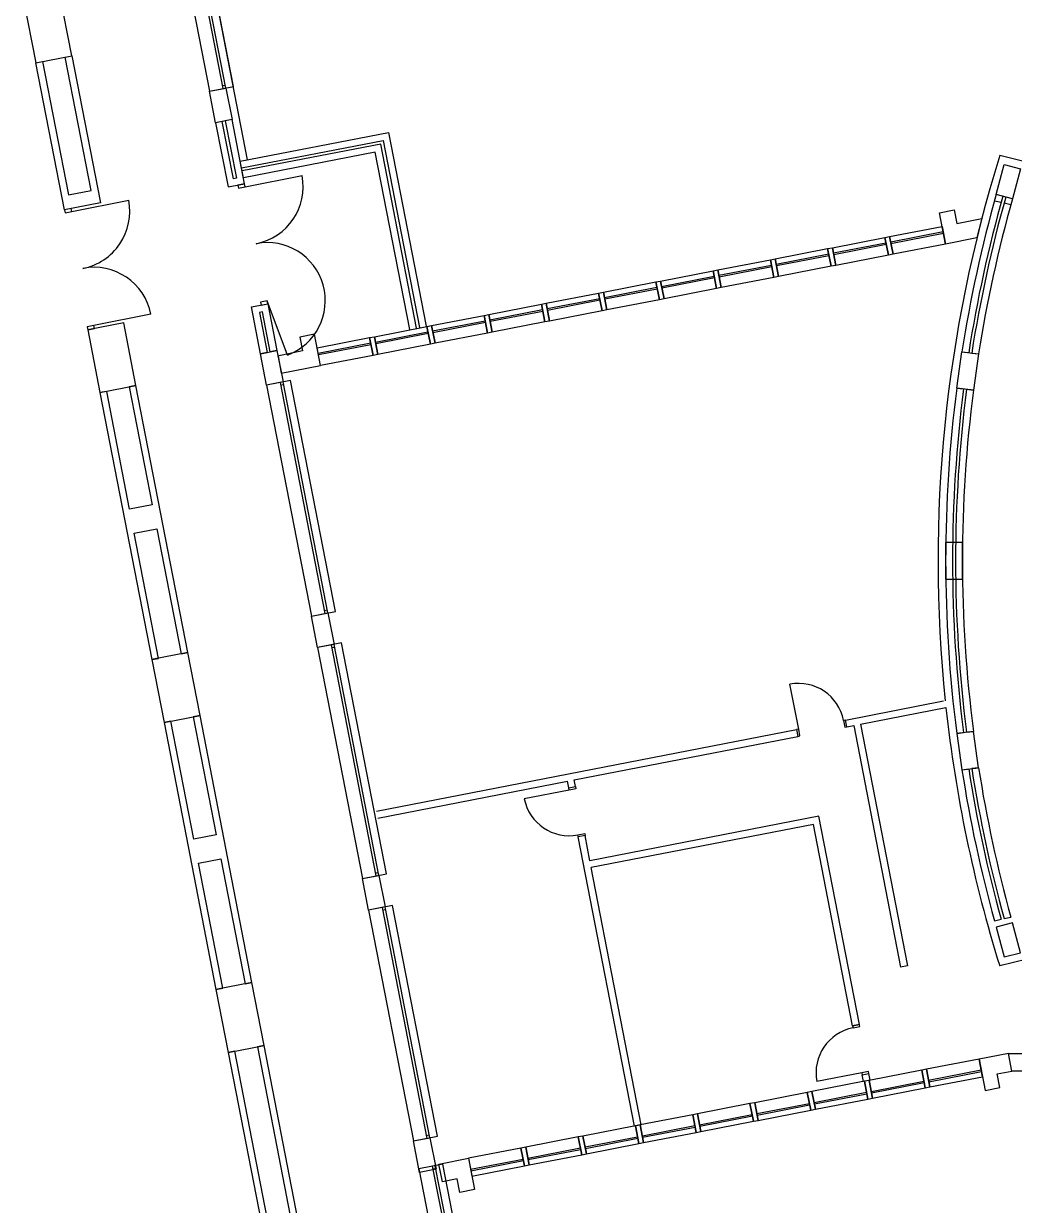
# Model space of a CAD drawing. Header units: millimetres. Extents: x -242071 to 82444, y -53139 to 112036.
# Drawn here: x 8531 to 25009, y -17917 to 1732 of the extents above; entities that cross this region are included whole.
import ezdxf

# ---------------------------------------------------------------- set-up
doc = ezdxf.new("R2010")
doc.units = ezdxf.units.MM
for name, color, linetype in [('Columns_conc_steel_timber', 5, 'Continuous'), ('Open_stairs_and_ramps', 2, 'Continuous'), ('Walls_brick_block_etc', 3, 'Continuous'), ('Windows_and_doors_to_brickwork', 1, 'Continuous')]:
    doc.layers.add(name, color=color, linetype=linetype)

msp = doc.modelspace()

# ---------------------------------------------------------------- linework, layer by layer
at = {"layer": 'Columns_conc_steel_timber', "color": 4, "linetype": 'Continuous'}
for p, q in [((24706.5, -1109.4), (24838.3, -612.2)), ((10196.1, -3240.6), (9597.7, -3356.9)), ((14364.6, -3474), (14421.8, -3768.5)), ((24135.7, -3726.2), (24413.5, -3757.8)), ((11262.3, -8727), (10663.9, -8843.3)), ((24135.7, -10673), (24413.5, -10641.4)), ((24706.5, -13289.8), (24838.3, -13787)), ((12328.6, -14213.4), (11730.2, -14329.7))]:
    msp.add_line(p, q, dxfattribs=at)
for points in [[(8531.5, 2129.5), (8735, 1082.3), (9333.4, 1198.6), (9129.9, 2245.8)], [(11621.8, 607.2), (11896.1, 660.5), (11997.9, 136.9), (11723.6, 83.6), (11621.8, 607.2)], [(24838.3, -612.2), (25109.4, -679.9), (24976.5, -1181), (24706.5, -1109.4)], [(24466.2, -1510.8), (24385.1, -1832.2), (23865.1, -1933.2), (23764, -1413), (24009.4, -1365.3), (24053.3, -1591), (24466.2, -1510.8)], [(9597.7, -3356.9), (9801.2, -4404.1), (10399.6, -4287.8), (10196.1, -3240.6)], [(12764.4, -3797.5), (12817.1, -4081.4), (13469.6, -3953.5), (13368.5, -3433.3), (13123.1, -3481), (13167, -3706.7), (12754.3, -3799.6)], [(12469.8, -3756.1), (12744.1, -3702.8), (12845.9, -4226.4), (12571.6, -4279.7), (12469.8, -3756.1)], [(24413.5, -3757.8), (24327.3, -4361.5), (24049.6, -4329.9), (24135.7, -3726.2)], [(23865.7, -7504.4), (24145.1, -7504.4), (24145.1, -6894.8), (23865.7, -6894.8), (23865.7, -7504.4)], [(13317.8, -8119.5), (13592.1, -8066.2), (13693.9, -8589.8), (13419.6, -8643.1), (13317.8, -8119.5)], [(10663.9, -8843.3), (10867.5, -9890.5), (11465.9, -9774.2), (11262.3, -8727)], [(24413.5, -10641.4), (24327.3, -10037.6), (24049.6, -10069.2), (24135.7, -10673)], [(14165.8, -12482.9), (14440.1, -12429.5), (14541.9, -12953.1), (14267.6, -13006.5), (14165.8, -12482.9)], [(24838.3, -13787), (25109.4, -13719.3), (24976.5, -13218.2), (24706.5, -13289.8)], [(11730.2, -14329.7), (11933.7, -15376.9), (12532.1, -15260.6), (12328.6, -14213.4)], [(24968.6, -15683.6), (24911.4, -15389.2), (24420.6, -15484.5), (24521.7, -16004.8), (24767.1, -15957.1), (24723.2, -15731.3), (24968.6, -15683.6)], [(23546.9, -15654.3), (23468.4, -15669.6), (23525.6, -15964.1), (23604.2, -15948.8), (23546.9, -15654.3)], [(22594.7, -15839.4), (22516.2, -15854.6), (22573.4, -16149.1), (22652, -16133.9), (22594.7, -15839.4)], [(21642.6, -16024.4), (21564, -16039.7), (21621.3, -16334.2), (21699.8, -16318.9), (21642.6, -16024.4)], [(20690.4, -16209.5), (20611.8, -16224.8), (20669.1, -16519.2), (20747.6, -16504), (20690.4, -16209.5)], [(19738.2, -16394.5), (19659.7, -16409.8), (19716.9, -16704.3), (19795.4, -16689), (19738.2, -16394.5)], [(18786, -16579.6), (18707.5, -16594.9), (18764.7, -16889.3), (18843.2, -16874.1), (18786, -16579.6)], [(15013.8, -16846.2), (15288.1, -16792.9), (15389.9, -17316.5), (15115.6, -17369.8), (15013.8, -16846.2)], [(17833.8, -16764.6), (17755.3, -16779.9), (17812.5, -17074.4), (17891.1, -17059.1), (17833.8, -16764.6)], [(16881.6, -16949.7), (16803.1, -16965), (16860.3, -17259.4), (16938.9, -17244.2), (16881.6, -16949.7)], [(15495.9, -17524.6), (15438.6, -17230.1), (15929.5, -17134.7), (16030.6, -17655), (15785.2, -17702.7), (15741.3, -17476.9), (15495.9, -17524.6)]]:
    msp.add_lwpolyline(points, dxfattribs=at)
at = {"layer": 'Open_stairs_and_ramps', "color": 2, "linetype": 'Continuous'}
for points in [[(12132.6, -556.1), (14601, -76.4), (15227.3, -3298.9)], [(12154.4, -668.3), (14510.6, -210.4), (15115.1, -3320.7)], [(15065.2, -3330.4), (14470.4, -270), (12164.1, -718.2)], [(14953, -3352.2), (14380.1, -404), (12185.9, -830.4), (12132.6, -556.1)]]:
    msp.add_lwpolyline(points, dxfattribs=at)
at = {"layer": 'Walls_brick_block_etc', "color": 3, "linetype": 'Continuous'}
for p, q in [((24677.4, -1213.3), (24788.9, -1239)), ((24838.5, -1250.5), (24949.9, -1276.2)), ((24135.7, -3726.2), (24249.3, -3739.1)), ((24299.9, -3744.9), (24413.5, -3757.8)), ((24049.6, -4329.9), (24163.2, -4342.9)), ((24213.7, -4348.6), (24327.3, -4361.5)), ((22201.9, -9847.3), (23830.8, -9530.7)), ((22449.6, -9916.3), (23870.8, -9640.1)), ((14400.4, -11363.5), (21387.1, -10005.6)), ((21387.1, -10005.6), (21409.1, -10118.5)), ((22223.8, -9960.2), (22201.9, -9847.3)), ((22223.8, -9960.2), (22336.7, -9938.2)), ((22336.7, -9938.2), (23117.4, -13955.1)), ((22449.6, -9916.3), (23230.2, -13933.1)), ((17688.7, -10841.5), (21409.1, -10118.5)), ((24049.6, -10069.2), (24163.2, -10056.3)), ((24213.7, -10050.6), (24327.3, -10037.6)), ((24135.7, -10673), (24249.3, -10660)), ((24413.5, -10641.4), (24299.9, -10654.3)), ((14422.3, -11476.3), (17575.8, -10863.5)), ((17597.7, -10976.4), (17575.8, -10863.5)), ((17597.7, -10976.4), (17710.6, -10954.4)), ((17710.6, -10954.4), (17688.7, -10841.5)), ((21759.2, -11448.1), (17950.4, -12188.4)), ((21668.2, -11583), (17972.4, -12301.2)), ((22318.8, -14930.3), (21668.2, -11583)), ((22431.6, -14908.4), (21759.2, -11448.1)), ((17869, -11769.2), (17756.1, -11791.1)), ((17950.4, -12188.4), (17869, -11769.2)), ((18690.3, -16598.2), (17756.1, -11791.1)), ((18803.2, -16576.3), (17972.4, -12301.2)), ((24677.4, -13185.9), (24788.9, -13160.1)), ((24838.5, -13148.7), (24949.9, -13123)), ((23230.2, -13933.1), (23117.4, -13955.1)), ((25454.3, -13764.1), (24765.7, -13936)), ((22318.8, -14930.3), (22431.6, -14908.4)), ((24911.4, -15389.2), (25478.7, -15389.2)), ((22477.1, -15745.1), (22590, -15723.2)), ((22499, -15858), (22477.1, -15745.1)), ((22611.9, -15836), (22499, -15858)), ((22611.9, -15836), (22590, -15723.2)), ((18803.2, -16576.3), (18690.3, -16598.2))]:
    msp.add_line(p, q, dxfattribs=at)
for points in [[(12257.4, -531.9), (10035.3, 10901.1), (12750.5, 10901.1), (13419.5, 7458.8), (17428.9, 7458.8), (17357.2, 7827.7), (23921.9, 7827.7), (23921.9, 12958.5), (27576.3, 12958.5)], [(9333.4, 1198.6), (9808.5, -1245.9), (9210, -1362.2), (8735, 1082.3), (8847.2, 1104.1), (9278.6, -1116), (9652.6, -1043.3), (9221.2, 1176.8)], [(11723.6, 83.6), (11931, -983.4), (12205.3, -930.1), (11997.9, 136.9), (11885.7, 115.1), (12071.3, -839.7), (12021.4, -849.4), (11835.8, 105.4), (11723.6, 83.6)], [(25423.6, -758.3), (25454.3, -635.1), (24765.7, -463.2)], [(22991.5, -2103), (22913, -2118.3), (22855.7, -1823.8), (22934.3, -1808.5), (22991.5, -2103)], [(22039.3, -2288.1), (21960.8, -2303.3), (21903.5, -2008.8), (21982.1, -1993.6), (22039.3, -2288.1)], [(21087.1, -2473.1), (21008.6, -2488.4), (20951.4, -2193.9), (21029.9, -2178.6), (21087.1, -2473.1)], [(19182.7, -2843.2), (19104.2, -2858.5), (19047, -2564), (19125.5, -2548.7), (19182.7, -2843.2)], [(20134.9, -2658.2), (20056.4, -2673.4), (19999.2, -2378.9), (20077.7, -2363.7), (20134.9, -2658.2)], [(18230.6, -3028.3), (18152, -3043.5), (18094.8, -2749), (18173.3, -2733.8), (18230.6, -3028.3)], [(12469.8, -3756.1), (12318.6, -2978.1), (12592.9, -2924.8), (12744.1, -3702.8), (12631.9, -3724.6), (12502.5, -3058.8), (12452.6, -3068.5), (12582, -3734.3), (12469.8, -3756.1)], [(17278.4, -3213.3), (17199.8, -3228.6), (17142.6, -2934.1), (17221.1, -2918.8), (17278.4, -3213.3)], [(16326.2, -3398.4), (16247.7, -3413.6), (16190.4, -3119.1), (16269, -3103.9), (16326.2, -3398.4)], [(15374, -3583.4), (15295.5, -3598.7), (15238.2, -3304.2), (15316.8, -3288.9), (15374, -3583.4)], [(14421.8, -3768.5), (14343.3, -3783.7), (14286.1, -3489.3), (14364.6, -3474), (14421.8, -3768.5)], [(11262.3, -8727), (10399.6, -4287.8), (10287.4, -4309.6), (10668.6, -6271.1), (10294.6, -6343.8), (9913.4, -4382.3), (9801.2, -4404.1), (10663.9, -8843.3), (10776.1, -8821.5), (10372.1, -6742.7), (10746.1, -6670), (11150.1, -8748.8), (11262.3, -8727)], [(12328.6, -14213.4), (11465.9, -9774.2), (11353.7, -9796), (11734.9, -11757.5), (11360.9, -11830.2), (10979.7, -9868.7), (10867.5, -9890.5), (11730.2, -14329.7), (11842.4, -14307.9), (11438.4, -12229.1), (11812.4, -12156.4), (12216.4, -14235.2), (12328.6, -14213.4)], [(13237.5, -18890.2), (12532.1, -15260.6), (12419.9, -15282.4), (13127.6, -18924.1), (13237.5, -18890.2)], [(12045.9, -15355.1), (11933.7, -15376.9), (12651.6, -19070.9), (12761.5, -19037), (12045.9, -15355.1)], [(25478.7, -15683.6), (24968.6, -15683.6), (24911.4, -15389.2)]]:
    msp.add_lwpolyline(points, dxfattribs=at)
for radius, start, end in [(22606, 162.66306, 185.90505), (22479, 164.27054, 171.11121), (22364.7, 164.27591, 171.09895), (22313.9, 164.27391, 171.09346), (22199.6, 164.26938, 171.08102), (22479, 172.66566, 187.33434), (22364.7, 172.66135, 187.33865), (22313.9, 172.65942, 187.34058), (22199.6, 172.65506, 187.34495), (22606, 186.19761, 186.20324), (22606, 186.20324, 197.3369), (22479, 188.88879, 195.44454), (22364.7, 188.90105, 195.45705), (22313.9, 188.90654, 195.46265), (22199.6, 188.91898, 195.47534)]:
    msp.add_arc((46344.7, -7199.6), radius, start, end, dxfattribs=at)
at = {"layer": 'Windows_and_doors_to_brickwork', "color": 1, "linetype": 'Continuous'}
for p, q in [((11100, 4490.6), (11846.2, 650.8)), ((11896.1, 660.5), (11149.9, 4500.3)), ((11836.5, 700.7), (11886.4, 710.4)), ((22951.4, -1896.9), (23825.1, -1727.1)), ((22956.2, -1921.4), (23829.8, -1751.6)), ((21999.2, -2081.9), (22872.9, -1912.1)), ((22004, -2106.5), (22877.7, -1936.7)), ((21047.1, -2267), (21920.7, -2097.2)), ((21051.8, -2291.5), (21925.5, -2121.7)), ((20094.9, -2452), (20968.5, -2282.2)), ((20099.6, -2476.6), (20973.3, -2306.8)), ((19142.7, -2637.1), (20016.3, -2467.3)), ((19147.5, -2661.6), (20021.1, -2491.8)), ((18190.5, -2822.1), (19064.2, -2652.3)), ((18195.3, -2846.7), (19068.9, -2676.9)), ((17238.3, -3007.2), (18112, -2837.4)), ((17243.1, -3031.7), (18116.7, -2861.9)), ((16286.1, -3192.2), (17159.8, -3022.4)), ((16290.9, -3216.8), (17164.6, -3047)), ((15333.9, -3377.3), (16207.6, -3207.5)), ((15338.7, -3401.8), (16212.4, -3232)), ((14381.8, -3562.3), (15255.4, -3392.5)), ((14386.5, -3586.9), (15260.2, -3417.1)), ((13429.6, -3747.4), (14303.2, -3577.6)), ((13434.3, -3771.9), (14308, -3602.1)), ((12796, -4236.1), (13542.2, -8075.9)), ((12855.5, -4276.3), (12805.7, -4286)), ((13592.1, -8066.2), (12845.8, -4226.4)), ((13532.5, -8026), (13582.4, -8016.3)), ((13644, -8599.5), (14390.2, -12439.2)), ((13703.5, -8639.7), (13653.7, -8649.3)), ((14440.1, -12429.5), (13693.8, -8589.8)), ((14380.5, -12389.4), (14430.4, -12379.7)), ((14492, -12962.8), (15238.2, -16802.6)), ((15288.1, -16792.9), (14541.8, -12953.2)), ((14551.5, -13003), (14501.7, -13012.7)), ((23582.2, -15835.9), (24455.9, -15666.1)), ((23587, -15860.5), (24460.6, -15690.7)), ((22630, -16021), (23503.7, -15851.2)), ((22634.8, -16045.5), (23508.5, -15875.7)), ((21677.9, -16206), (22551.5, -16036.2)), ((21682.6, -16230.6), (22556.3, -16060.8)), ((20725.7, -16391.1), (21599.3, -16221.3)), ((20730.4, -16415.6), (21604.1, -16245.8)), ((19773.5, -16576.1), (20647.1, -16406.4)), ((19778.3, -16600.7), (20651.9, -16430.9)), ((18821.3, -16761.2), (19695, -16591.4)), ((18826.1, -16785.7), (19699.7, -16615.9)), ((15228.5, -16752.7), (15278.4, -16743)), ((17869.1, -16946.2), (18742.8, -16776.5)), ((17873.9, -16970.8), (18747.5, -16801)), ((16916.9, -17131.3), (17790.6, -16961.5)), ((16921.7, -17155.8), (17795.4, -16986)), ((15328.5, -17267.4), (16114.3, -21310.5)), ((16164.1, -21300.8), (15378.4, -17257.7)), ((15964.7, -17316.3), (16838.4, -17146.6)), ((15969.5, -17340.9), (16843.2, -17171.1)), ((15388.1, -17307.6), (15338.2, -17317.3))]:
    msp.add_line(p, q, dxfattribs=at)
at = {"layer": 'Windows_and_doors_to_brickwork', "color": 2, "linetype": 'Continuous'}
for p, q in [((12215, -980), (13162.5, -795.9)), ((9331.9, -1390.3), (10279.4, -1206.2)), ((12919.3, -3779.8), (12583.2, -2874.9)), ((10647.7, -3101.1), (9700.2, -3285.2)), ((21421.5, -9998.9), (21276.5, -9252.9)), ((17604.4, -11010.7), (16858.4, -11155.7)), ((22470.4, -15710.7), (21724.4, -15855.7))]:
    msp.add_line(p, q, dxfattribs=at)
at = {"layer": 'Windows_and_doors_to_brickwork', "color": 1, "linetype": 'Continuous'}
for points in [[(11274.6, 4524.5), (10875.6, 4447), (11621.8, 607.2), (12020.8, 684.8), (11274.6, 4524.5)], [(22991.5, -2103), (22934.3, -1808.5), (23807.9, -1638.7), (23865.1, -1933.2), (22991.5, -2103)], [(22039.3, -2288.1), (21982.1, -1993.6), (22855.7, -1823.8), (22913, -2118.3), (22039.3, -2288.1)], [(21087.1, -2473.1), (21029.9, -2178.6), (21903.5, -2008.8), (21960.8, -2303.3), (21087.1, -2473.1)], [(20134.9, -2658.2), (20077.7, -2363.7), (20951.4, -2193.9), (21008.6, -2488.4), (20134.9, -2658.2)], [(19182.7, -2843.2), (19125.5, -2548.7), (19999.2, -2378.9), (20056.4, -2673.4), (19182.7, -2843.2)], [(17278.4, -3213.3), (17221.1, -2918.8), (18094.8, -2749), (18152, -3043.5), (17278.4, -3213.3)], [(18230.6, -3028.3), (18173.3, -2733.8), (19047, -2564), (19104.2, -2858.5), (18230.6, -3028.3)], [(16326.2, -3398.4), (16269, -3103.9), (17142.6, -2934.1), (17199.8, -3228.6), (16326.2, -3398.4)], [(15374, -3583.4), (15316.8, -3288.9), (16190.4, -3119.2), (16247.7, -3413.6), (15374, -3583.4)], [(14421.8, -3768.5), (14364.6, -3474), (15238.2, -3304.2), (15295.5, -3598.7), (14421.8, -3768.5)], [(13469.6, -3953.5), (13412.4, -3659), (14286.1, -3489.3), (14343.3, -3783.7), (13469.6, -3953.5)], [(12970.5, -4202.2), (12571.6, -4279.7), (13317.8, -8119.5), (13716.7, -8042), (12970.5, -4202.2)], [(13818.5, -8565.6), (13419.6, -8643.1), (14165.8, -12482.9), (14564.7, -12405.3), (13818.5, -8565.6)], [(14666.5, -12928.9), (14267.6, -13006.5), (15013.8, -16846.2), (15412.7, -16768.7), (14666.5, -12928.9)], [(23546.9, -15654.3), (23604.2, -15948.8), (24477.8, -15779), (24420.6, -15484.5), (23546.9, -15654.3)], [(22594.7, -15839.4), (22652, -16133.9), (23525.6, -15964.1), (23468.4, -15669.6), (22594.7, -15839.4)], [(21642.6, -16024.4), (21699.8, -16318.9), (22573.4, -16149.1), (22516.2, -15854.6), (21642.6, -16024.4)], [(20690.4, -16209.5), (20747.6, -16504), (21621.3, -16334.2), (21564, -16039.7), (20690.4, -16209.5)], [(19738.2, -16394.5), (19795.4, -16689), (20669.1, -16519.2), (20611.8, -16224.8), (19738.2, -16394.5)], [(18786, -16579.6), (18843.2, -16874.1), (19716.9, -16704.3), (19659.7, -16409.8), (18786, -16579.6)], [(17833.8, -16764.6), (17891.1, -17059.1), (18764.7, -16889.3), (18707.5, -16594.9), (17833.8, -16764.6)], [(16881.6, -16949.7), (16938.9, -17244.2), (17812.5, -17074.4), (17755.3, -16779.9), (16881.6, -16949.7)], [(15929.5, -17134.7), (15986.7, -17429.2), (16860.3, -17259.4), (16803.1, -16965), (15929.5, -17134.7)], [(15503.1, -17233.5), (15104.1, -17311), (15889.9, -21354.1), (16288.8, -21276.6), (15503.1, -17233.5)]]:
    msp.add_lwpolyline(points, dxfattribs=at)
at = {"layer": 'Windows_and_doors_to_brickwork', "color": 2, "linetype": 'Continuous'}
for points in [[(12205.3, -930.1), (12093.1, -951.9), (12102.8, -1001.8), (12215, -980), (12205.3, -930.1)], [(9322.3, -1340.4), (9210, -1362.2), (9219.7, -1412.1), (9331.9, -1390.3), (9322.3, -1340.4)], [(12583.2, -2874.9), (12471, -2896.8), (12480.7, -2946.6), (12592.9, -2924.8), (12583.2, -2874.9)], [(9700.2, -3285.2), (9588, -3307), (9597.7, -3356.9), (9709.9, -3335.1), (9700.2, -3285.2)], [(21387.1, -10005.6), (21409.1, -10118.5), (21443.4, -10111.8), (21421.5, -9998.9), (21387.1, -10005.6)], [(22167.5, -9854), (22189.5, -9966.9), (22223.8, -9960.2), (22201.9, -9847.3), (22167.5, -9854)], [(17597.7, -10976.4), (17710.6, -10954.4), (17717.3, -10988.8), (17604.4, -11010.7), (17597.7, -10976.4)], [(17749.4, -11756.8), (17862.3, -11734.8), (17869, -11769.2), (17756.1, -11791.1), (17749.4, -11756.8)], [(22325.4, -14964.7), (22438.3, -14942.8), (22431.6, -14908.4), (22318.8, -14930.3), (22325.4, -14964.7)], [(22477.1, -15745.1), (22590, -15723.2), (22583.3, -15688.8), (22470.4, -15710.7), (22477.1, -15745.1)]]:
    msp.add_lwpolyline(points, dxfattribs=at)
for centre, radius, start, end in [((12215, -980), 965.2, 280.99792, 10.99789), ((9331.9, -1390.3), 965.2, 280.99793, 10.99794), ((12583.2, -2874.9), 965.2, 290.37641, 100.99793), ((9700.2, -3285.2), 965.2, 10.99793, 100.99792), ((21421.5, -9998.9), 760, 10.9981, 100.99791), ((17604.4, -11010.7), 760, 190.9979, 280.99783), ((22470.4, -15710.7), 760, 100.9981, 190.9981)]:
    msp.add_arc(centre, radius, start, end, dxfattribs=at)

doc.saveas('drawing.dxf')
